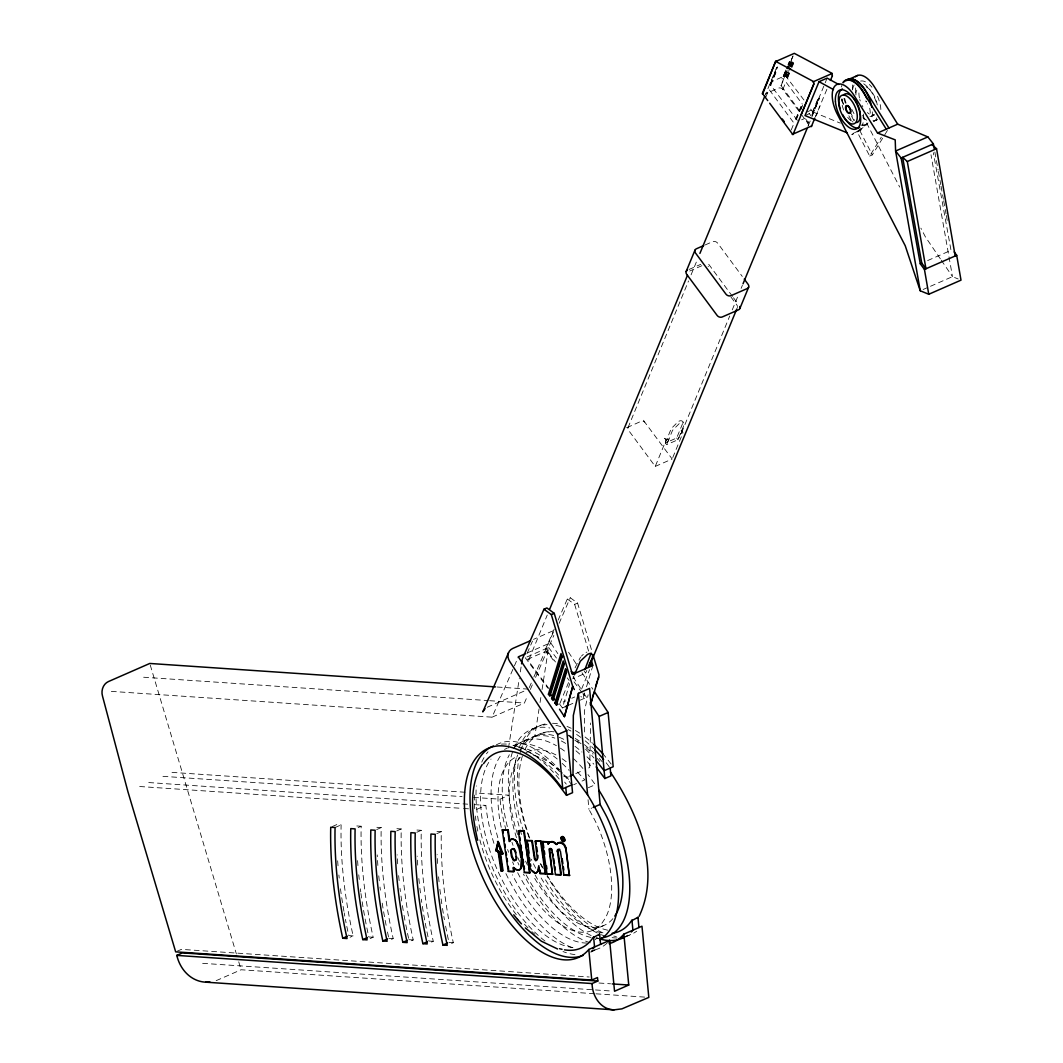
<?xml version="1.0" encoding="UTF-8"?>
<svg xmlns="http://www.w3.org/2000/svg" width="1063" height="1063" viewBox="0 0 1063 1063"><rect width="100%" height="100%" fill="white"/><g stroke="black" fill="none" stroke-linecap="round" stroke-linejoin="round"><path stroke-width="0.75" stroke-dasharray="5 3.75" d="M584.384 731.995L584.504 710.562L588.131 694.777M588.703 767.938A4.438 3.242 12.9 0 0 589.713 767.273L590.656 722.986M508.499 747.98L519.315 678.393M520.325 671.922L521.335 665.451M516.047 744.671L534.769 736.473L539.047 708.968M540.057 702.497L541.067 696.026M542.064 689.542L548.614 647.473L526.716 657.054M559.497 703.958L562.433 707.931L569.728 683.575M584.69 692.903L582.869 698.989L580.903 696.345M586.51 686.804L592.888 665.504M528.936 659.472L547.246 615.078M627.981 427.725L688.545 280.951M691.07 274.839L697.381 259.558M776.508 67.873L765.519 94.448A3.322 2.631 22.4 0 1 766.755 93.225L778.355 88.149A3.322 2.631 22.4 0 1 782.846 89.465L800.16 112.851M797.37 120.398L770.303 84.655L776.973 67.341M770.183 84.296L777.266 67.128M770.303 84.655L777.598 66.956M770.476 85L776.548 70.264M765.931 96.866L769.014 89.385L794.021 123.188L790.938 130.656M770.688 85.332L776.774 70.596M770.13 83.937L771.18 81.864L783.112 76.616L787.364 66.291M787.975 64.83L789.184 61.88M783.112 76.616L787.723 66.172M788.334 64.697L789.557 61.747M783.471 76.483L788.121 66.079M788.719 64.604L789.942 61.654M783.856 76.39L786.7 70.464M789.131 64.564L790.354 61.614M787.165 70.052L781.013 85.558L799.682 110.911M787.776 68.564L793.33 55.117M781.092 85.744L787.231 70.038M787.869 68.51L792.932 56.233M784.268 76.35L785.105 76.416L788.759 67.58M789.357 66.105L791.191 61.681M785.105 76.416L789.171 67.673M789.782 66.198L791.603 61.787M785.53 76.523L789.583 67.819M790.194 66.344L792.015 61.92M803.96 100.028L786.328 76.842L789.982 68.005M790.58 66.531L792.413 62.106M786.7 77.068L790.341 68.231M790.952 66.756L792.785 62.332M787.032 77.32L790.686 68.484M791.297 67.009L793.118 62.597M787.338 77.612L789.769 71.726M792.201 65.826L793.423 62.876M782.846 89.465L785.929 81.984L802.286 104.081M787.603 77.931L791.257 69.082M791.855 67.62L793.689 63.195M795.695 119.122L801.781 104.387M795.961 119.441L802.047 104.706M796.267 119.734L802.339 104.998M800.864 109.675L802.685 105.25M655.246 466.418L672.161 459.017L644.749 422.144A3.322 2.631 22.4 0 0 640.83 421.426L628.605 426.888A3.322 2.631 22.4 0 0 628.406 430.143L655.246 466.418L666.076 440.162L667.989 439.218A3.322 2.631 22.4 0 1 664.813 438.288L664.242 437.69L666.076 440.162L664.813 438.288M665.318 442.979L671.258 428.575L678.247 421.573A5.036 1.874 -36.5 0 1 680.4 420.735C682.725 420.217 684.506 423.313 683.881 425.346L677.928 439.75L666.607 444.706L665.318 442.979L676.653 438.009L682.592 423.619L682.34 421.161M568.532 682.552L559.909 703.44L565.822 700.849M575.043 667.87L580.531 657.08M573.914 676.121L572.811 678.765L585.686 673.131L586.789 670.487M807.907 126.258A3.322 2.631 22.4 0 0 807.853 123.255L809.089 120.265M827.12 78.13L811.787 115.362L813.022 114.14L812.61 111.721L818.696 96.985M812.836 112.053L818.909 97.318M812.119 115.189L819.188 98.022M812.411 114.977L819.254 98.381M681.582 432.707L729.723 316.03M732.248 309.891L738.586 294.544M741.124 288.405L742.386 285.336M808.265 125.673L811.242 118.471M811.84 117.023L819.267 98.739M672.759 457.555L682.991 432.761L681.157 430.276L682.991 432.761L680.333 433.93M826.868 89.358L815.494 116.545M815.799 116.212L819.932 106.141M581.594 689.063L589.593 669.663M111.336 691.375L492.089 717.18L513.735 667.405M514.399 665.89L518.332 656.841M527.221 653.174L532.47 641.109M554.208 629.15L545.691 648.749L555.471 661.97M558.141 620.101L567.323 599.001L570.246 597.725L577.581 603.093L592.011 651.499M529.254 687.628L531.234 683.11M533.852 677.078L554.182 630.306L533.493 639.368M492.089 717.18L524.404 703.042L527.686 695.494M530.317 689.462L532.935 683.429M535.566 677.397L553.85 635.408M559.098 623.356L570.246 597.725M868.006 122.923L857.044 131.599L869.68 156.048L881.293 137.233M869.68 156.048L872.338 154.879L883.964 136.064M884.788 134.722L888.11 129.354M581.434 656.11L583.281 654.383M859.09 130.696L867.315 124.212M527.328 659.405L543.525 652.31A3.774 2.99 22.4 0 1 548.335 653.453L555.511 663.113M806.432 112.213L814.524 108.665M805.036 115.588L813.129 112.04L840.288 123.135M801.635 119.813L804.545 118.538M871.501 116.159L874.517 114.831A15.48 7.534 66.4 0 1 867.368 112.572M861.017 125.341L863.076 124.437M862.412 125.554L864.471 124.663M863.741 125.527L865.787 124.623M873.799 121.328L876.829 119.999M705.207 244.928L712.569 241.7A3.774 2.99 22.4 0 1 717.684 243.188L742.28 276.433M689.05 269.457L700.836 264.302M701.846 265.723L690.126 270.852A3.774 2.99 22.4 0 0 689.754 271.052M927.627 260.568L951.013 250.337L933.341 152.687M923.162 289.481L929.035 286.917M930.497 286.279L952.488 276.646L958.175 278.984M668.999 438.886L666.607 444.706L672.547 430.316L679.536 423.313A5.036 1.874 -36.5 0 1 681.689 422.476L683.629 422.888M567.323 599.001L574.658 604.382L577.581 603.093M527.142 652.988L550.647 642.703L557.823 653.625M487.226 707.254L524.165 691.083M571.748 698.258L574.698 696.969M562.433 707.931L565.357 706.656M568.28 705.367L574.113 702.816M579.946 700.265L585.793 697.7L582.856 693.74M531.752 729.231L540.815 725.272M504.487 749.388L507.303 748.153M524.112 740.805L541.133 733.39L551.724 731.424M332.241 826.576L336.772 824.596L341.117 824.888A335.921 163.543 66.4 0 0 353.115 935.892L350.099 937.221M335.071 827.532L341.117 824.888M358.125 827.572L361.154 826.243A335.921 163.543 66.4 0 0 373.153 937.26L370.137 938.576M376.661 829.592L381.192 827.599A335.921 163.543 66.4 0 0 393.19 938.616L388.659 940.596M396.698 830.947L401.229 828.967A335.921 163.543 66.4 0 0 413.228 939.971L408.697 941.951M416.736 832.302L421.267 830.323A335.921 163.543 66.4 0 0 433.266 941.326L428.734 943.319M476.782 809.368L485.844 805.395A113.9 55.449 66.4 0 0 494.375 844.713M473.606 797.396L500.035 799.19L509.097 795.217L476.051 792.985M436.773 833.658L441.304 831.678A335.921 163.543 66.4 0 0 453.303 942.695L448.772 944.675M575.787 773.585L582.776 770.529M177.109 951.239L181.414 949.352L589.234 976.99M573.675 784.72L576.465 783.497M582.046 781.053L584.849 779.83L575.242 769.785M588.317 787.723L595.307 784.667L587.972 774.595M517.654 872.683A94.806 46.161 66.4 0 0 601.685 923.561L605.352 918.126A94.806 46.161 66.4 0 0 597.712 826.27L595.652 821.832A87.458 42.573 66.4 0 0 593.965 818.563L588.942 809.315L591.732 808.093M594.35 993.706L241.102 969.762L218.141 979.807A37.75 31.956 -86.1 0 1 215.47 980.83M592.197 930.563L603.372 925.674M590.696 952.076L598.256 948.767M624.526 937.26L630.572 934.616A113.9 55.449 66.4 0 1 627.25 935.706M626.572 427.671L628.605 426.888M780.906 85.385L781.637 85.266M781.85 78.848L782.594 78.635M497.178 687.004L528.603 689.143M143.651 677.237L487.997 700.57M489.644 700.69L524.404 703.042M172.007 772.376L467.786 792.427M162.945 776.335L462.033 796.612M148.754 782.554L467.667 804.173M474.284 804.611L485.844 805.395M139.691 786.514L461.913 808.358M463.561 808.465L468.517 808.81M356.809 825.951L361.154 826.243M376.847 827.306L381.192 827.599M396.884 828.675L401.229 828.967M416.922 830.03L421.267 830.323M436.959 831.386L441.304 831.678M353.115 935.892L348.77 935.599A335.921 163.543 66.4 0 1 345.409 919.336M373.153 937.26L368.808 936.968A335.921 163.543 66.4 0 1 368.197 934.164M388.845 938.323L393.19 938.616M408.883 939.679L413.228 939.971M433.266 941.326L428.934 941.034A335.921 163.543 66.4 0 1 425.253 923.162M448.971 942.389L453.303 942.695M598.974 983.009L610.547 983.793M202.648 963.33L612.899 991.128M595.998 993.812L647.168 997.28M568.439 735.104L571.349 736.407M575.256 738.466L579.189 740.884M584.411 744.645L594.244 753.229M563.616 776.043L567.164 777.146A4.438 3.242 12.9 0 0 568.466 776.801M568.612 779.418L564.068 774.675A94.806 46.161 66.4 0 0 560.52 771.273M599.266 758.397L602.123 761.64M563.762 774.568L571.814 784.839M564.626 782.089L566.273 784.109M559.191 779.02L557.716 777.212A113.9 55.449 66.4 0 0 511.516 744.778M611.198 764.098L605.139 756.457A113.9 55.449 66.4 0 0 603.066 754.066M606.189 762.782L610.175 768.057M810.684 109.117L812.61 111.721M809.009 113.183L810.936 115.774M805.502 118.79L809.395 124.026M801.117 114.153L807.853 123.255M732.5 296.431L708.888 264.514A3.774 2.99 22.4 0 0 705.566 262.734M733.483 297.76L738.4 304.403M730.959 297.042L736.832 304.988A3.774 2.99 22.4 0 1 737.47 306.569M676.653 438.009L677.928 439.75L680.958 433.545A3.322 2.631 22.4 0 0 681.542 430.967M584.238 671.165L585.686 673.131M548.614 647.473L556.441 658.05M574.047 681.848L581.873 692.425M567.217 677.835L569.17 680.479M549.093 688.811L529.414 662.222A3.774 2.99 22.4 0 1 529.972 658.276M525.255 657.691L547.764 688.093M546.541 650.981L548.335 653.453M940.356 258.841L925.421 236.929L920.877 228.133M941.287 260.209L952.488 276.646L931.002 154.786M643.487 420.257L644.749 422.144M568.559 652.23L576.651 664.548M582.046 672.773L592.835 689.209M573.05 676.839L582.909 691.867M583.813 693.235L588.291 700.065M862.611 115.229L899.697 187.075M851.702 109.197L855.423 116.412M850.068 111.708L854.519 120.345M859.715 130.417L872.338 154.879M851.649 116.292L853.881 120.611M848.859 115.747L852.606 122.949M574.658 604.382L588.676 651.393M150.255 665.053L236.371 953.923M238.737 961.842L241.102 969.762M934.855 152.036L938.098 169.934M938.39 171.555L940.742 184.577M941.034 186.211L943.399 199.219M943.692 200.854L946.043 213.876M946.336 215.497L947.518 222.008M590.403 765.759L587.839 762.211A106.353 51.781 66.4 0 0 585.886 760.125M588.065 799.721L588.942 809.315M843.331 104.121A24.529 11.945 66.4 0 1 841.896 99.311M869.733 108.227A24.529 11.945 66.4 0 1 870.132 116.81M845.391 103.217A24.529 11.945 66.4 0 1 843.956 98.421M872.311 111.841A24.529 11.945 66.4 0 1 871.886 117.714M862.864 106.818A15.48 7.534 66.4 0 1 862.093 105.41M860.233 100.945A15.48 7.534 66.4 0 1 859.781 99.43M859.422 97.929A15.48 7.534 66.4 0 1 859.329 90.089M866.132 86.847A15.48 7.534 66.4 0 1 877.254 104.958M873.294 114.459A15.48 7.534 66.4 0 1 869.946 116.518M855.901 94.992A15.48 7.534 66.4 0 1 857.589 88.88M866.69 120.239A21.14 10.285 66.4 0 1 862.731 116.957M852.739 89.026A21.14 10.285 66.4 0 1 854.107 85.04M863.661 83.818A21.14 10.285 66.4 0 1 876.683 103.775M876.842 117.847A21.14 10.285 66.4 0 1 872.789 121.674M853.111 122.072A15.48 7.534 66.4 0 1 852.154 121.554M851.184 120.89A15.48 7.534 66.4 0 1 845.71 114.326M843.623 109.967A15.48 7.534 66.4 0 1 841.936 98.7M863.408 114.02A21.14 10.285 66.4 0 1 862.12 125.195M846.082 103.071A24.157 11.759 66.4 0 1 844.673 98.354M843.424 104.24A24.157 11.759 66.4 0 1 842.016 99.51M841.431 86.967A24.157 11.759 66.4 0 1 841.883 85.359M867.674 104.015A4.146 2.02 66.4 0 1 867.421 103.775M866.265 102.101A4.146 2.02 66.4 0 1 865.76 100.905M866.372 101.57A4.146 2.02 66.4 0 1 866.212 101.171M852.606 89.93A24.157 11.759 66.4 0 1 852.433 87.751L852.406 85.691A24.157 11.759 66.4 0 1 852.553 83.751M877.746 119.428A21.14 10.285 66.4 0 1 871.022 119.627M855.622 92.946A21.14 10.285 66.4 0 1 855.768 87.698M860.592 81.054A21.14 10.285 66.4 0 1 868.006 83.406M869.335 84.495A21.14 10.285 66.4 0 1 871.939 87.219M877.493 96.268A21.14 10.285 66.4 0 1 880.882 110.326M598.163 938.151A106.353 51.781 66.4 0 1 595.825 938.084M591.001 937.433A106.353 51.781 66.4 0 1 524.311 871.354M519.541 861.442A106.353 51.781 66.4 0 1 517.92 857.775M513.057 845.377A106.353 51.781 66.4 0 1 511.967 842.255M507.33 826.629A106.353 51.781 66.4 0 1 502.958 802.406L502.48 796.652A106.353 51.781 66.4 0 1 509.35 754.743M513.469 748.658A106.353 51.781 66.4 0 1 556.414 745.708M560.387 748.153A106.353 51.781 66.4 0 1 566.393 752.498M573.382 758.53A106.353 51.781 66.4 0 1 583.202 768.788M586.989 943.04A106.353 51.781 66.4 0 1 512.379 874.769M497.843 837.75A106.353 51.781 66.4 0 1 491.784 807.295L491.305 801.542A106.353 51.781 66.4 0 1 502.294 753.547M512.937 745.681A106.353 51.781 66.4 0 1 557.225 759.009M562.207 763.42A106.353 51.781 66.4 0 1 569.117 770.409M513.774 864.671A94.806 46.161 66.4 0 1 512.552 861.947M508.646 852.3A94.806 46.161 66.4 0 1 507.622 849.523M501.231 827.293A94.806 46.161 66.4 0 1 498.627 811.215L498.202 806.099A94.806 46.161 66.4 0 1 517.482 756.298M533.666 755.501A94.806 46.161 66.4 0 1 559.337 770.21M612.859 918.671A94.806 46.161 66.4 0 1 533.772 876.816M527.5 865.149A94.806 46.161 66.4 0 1 525.574 861.123M516.459 837.657A94.806 46.161 66.4 0 1 509.802 806.325L509.376 801.196A94.806 46.161 66.4 0 1 521.295 756.152M526.039 752.644A94.806 46.161 66.4 0 1 557.45 755.78M562.181 758.756A94.806 46.161 66.4 0 1 568.134 763.274M518.664 747.276A106.353 51.781 66.4 0 1 559.616 771.632M534.769 736.473A106.353 51.781 66.4 0 1 554.846 738.121M561.33 740.964A106.353 51.781 66.4 0 1 567.934 744.857M575.947 750.81A106.353 51.781 66.4 0 1 581.926 756.165M586.058 652.483A5.727 2.126 -36.5 0 1 586.922 652.057M708.117 266.228A3.774 2.99 22.4 0 1 708.41 266.587M737.43 307.366A3.774 2.99 22.4 0 1 736.898 308.403M599.399 938.828A113.9 55.449 66.4 0 1 596.675 937.925M591.148 935.573A113.9 55.449 66.4 0 1 534.45 873.773M517.628 834.535A113.9 55.449 66.4 0 1 512.499 752.112M514.093 747.967A113.9 55.449 66.4 0 1 549.877 727.996M568.466 735.755A113.9 55.449 66.4 0 1 573.821 739.33M574.884 740.127A113.9 55.449 66.4 0 1 579.176 743.502M585.593 749.229A113.9 55.449 66.4 0 1 594.004 758.025M627.608 935.174A113.9 55.449 66.4 0 1 625.655 936.503M616.354 936.463A113.9 55.449 66.4 0 1 613.763 936.104M602.987 932.862A113.9 55.449 66.4 0 1 546.967 875.939M542.17 867.302A113.9 55.449 66.4 0 1 540.217 863.515M528.975 837.272A113.9 55.449 66.4 0 1 519.116 757.374M520.206 752.604A113.9 55.449 66.4 0 1 547.631 723.518M552.508 723.278A113.9 55.449 66.4 0 1 558.925 724.023M567.017 726.454A113.9 55.449 66.4 0 1 571.176 728.288M575.402 730.52A113.9 55.449 66.4 0 1 582.869 735.37M585.022 736.965A113.9 55.449 66.4 0 1 592.516 743.263M636.671 931.215A113.9 55.449 66.4 0 1 633.707 933.128M630.691 934.443A113.9 55.449 66.4 0 1 625.35 936.716M617.098 937.951A113.9 55.449 66.4 0 1 610.747 937.433M605.432 936.184A113.9 55.449 66.4 0 1 601.339 934.749M597.18 932.929A113.9 55.449 66.4 0 1 543.95 877.254M523.674 831.891A113.9 55.449 66.4 0 1 516.791 755.487M519.036 748.046A113.9 55.449 66.4 0 1 547.02 724.621M555.909 725.351A113.9 55.449 66.4 0 1 564.001 727.783M568.16 729.617A113.9 55.449 66.4 0 1 570.977 731.052M576.638 734.467A113.9 55.449 66.4 0 1 580.93 737.483M585.221 740.858A113.9 55.449 66.4 0 1 593.752 748.671M534.902 934.284A106.353 51.781 66.4 0 1 531.899 931.64M527.926 927.826A106.353 51.781 66.4 0 1 523.993 923.72M516.312 914.645A106.353 51.781 66.4 0 1 479.586 838.8M477.805 831.08A106.353 51.781 66.4 0 1 476.915 826.496M475.945 820.477A106.353 51.781 66.4 0 1 475.374 816.039M474.736 808.81A106.353 51.781 66.4 0 1 474.723 793.902M572.944 947.505A106.353 51.781 66.4 0 1 481.26 811.933L480.782 806.179A106.353 51.781 66.4 0 1 491.026 759.088M526.876 751.421A106.353 51.781 66.4 0 1 530.769 753.135M534.702 755.222A106.353 51.781 66.4 0 1 558.593 775.047M596.861 937.938A106.353 51.781 66.4 0 1 595.293 939.665M574.977 954.574A113.9 55.449 66.4 0 1 562.991 951.544M544.987 941.034A113.9 55.449 66.4 0 1 476.344 785.863M481.778 762.118A113.9 55.449 66.4 0 1 485.725 754.876M486.469 753.8A113.9 55.449 66.4 0 1 488.037 751.793M496.301 744.884A113.9 55.449 66.4 0 1 559.603 769.864M595.293 949.325A113.9 55.449 66.4 0 1 589.194 952.727M607.106 943.054A113.9 55.449 66.4 0 1 596.051 949.538M593.779 950.123A113.9 55.449 66.4 0 1 591.44 950.521M572.053 947.585A113.9 55.449 66.4 0 1 504.792 871.235M607.664 930.165A106.353 51.781 66.4 0 1 547.339 875.62M543.286 868.484A106.353 51.781 66.4 0 1 540.217 862.611M529.706 838.109A106.353 51.781 66.4 0 1 519.621 795.137L519.143 789.384A106.353 51.781 66.4 0 1 522.783 754.889M524.83 749.8A106.353 51.781 66.4 0 1 554.049 731.809M570.432 737.004A106.353 51.781 66.4 0 1 573.063 738.44M577.05 740.884A106.353 51.781 66.4 0 1 581.049 743.688M586.045 747.688A106.353 51.781 66.4 0 1 593.021 754.145M596.954 758.251A106.353 51.781 66.4 0 1 599.864 761.52M601.618 932.809A106.353 51.781 66.4 0 1 540.469 876.855M535.686 868.205A106.353 51.781 66.4 0 1 531.261 859.249M521.534 834.495A106.353 51.781 66.4 0 1 513.575 797.782L513.097 792.028A106.353 51.781 66.4 0 1 517.721 754.916M519.966 750.119A106.353 51.781 66.4 0 1 555.378 735.955M559.191 737.284A106.353 51.781 66.4 0 1 567.031 741.084M575.003 746.332A106.353 51.781 66.4 0 1 582.006 752.073M586.975 756.79A106.353 51.781 66.4 0 1 593.818 764.164M501.404 744.14A113.9 55.449 66.4 0 1 506.347 744.087M344.797 916.107A335.921 163.543 66.4 0 1 344.213 912.891M343.934 911.283A335.921 163.543 66.4 0 1 341.608 896.906M341.157 893.744A335.921 163.543 66.4 0 1 340.306 887.446M339.203 878.091A335.921 163.543 66.4 0 1 338.871 874.995M338.034 865.787A335.921 163.543 66.4 0 1 337.582 859.715M408.577 938.284A335.921 163.543 66.4 0 1 405.216 921.794M404.923 920.186A335.921 163.543 66.4 0 1 404.046 915.349M403.222 910.539A335.921 163.543 66.4 0 1 402.199 904.161M401.721 900.986A335.921 163.543 66.4 0 1 400.831 894.661M400.419 891.525A335.921 163.543 66.4 0 1 400.02 888.389M399.143 880.616A335.921 163.543 66.4 0 1 398.399 872.909M397.695 863.781A335.921 163.543 66.4 0 1 397.19 854.785M424.655 919.933A335.921 163.543 66.4 0 1 421.998 903.935M421.759 902.341A335.921 163.543 66.4 0 1 421.307 899.178M420.456 892.88A335.921 163.543 66.4 0 1 419.872 888.19M419.354 883.512A335.921 163.543 66.4 0 1 418.583 875.806M417.732 865.136A335.921 163.543 66.4 0 1 417.228 856.14M388.54 936.915A335.921 163.543 66.4 0 1 386.773 928.544M386.121 925.288A335.921 163.543 66.4 0 1 382.162 902.806M380.381 890.169A335.921 163.543 66.4 0 1 379.983 887.034M379.278 880.802A335.921 163.543 66.4 0 1 378.641 874.623M377.87 865.455A335.921 163.543 66.4 0 1 377.232 854.918M367.904 932.769A335.921 163.543 66.4 0 1 366.735 927.188M366.084 923.933A335.921 163.543 66.4 0 1 360.968 893.531M360.756 891.95A335.921 163.543 66.4 0 1 360.344 888.801M359.241 879.446A335.921 163.543 66.4 0 1 358.763 874.809M357.952 865.614A335.921 163.543 66.4 0 1 357.434 858.054M590.337 942.788A113.9 55.449 66.4 0 1 523.395 873.972M518.983 865.016A113.9 55.449 66.4 0 1 517.787 862.412M506.147 830.469A113.9 55.449 66.4 0 1 500.035 799.19M448.347 939.599A335.921 163.543 66.4 0 1 444.998 922.897M444.4 919.681A335.921 163.543 66.4 0 1 443.842 916.465M443.298 913.263A335.921 163.543 66.4 0 1 442.527 908.466M441.796 903.696A335.921 163.543 66.4 0 1 441.118 898.953M440.494 894.235A335.921 163.543 66.4 0 1 439.737 887.99M439.059 881.785A335.921 163.543 66.4 0 1 438.488 875.633M437.584 863.488A335.921 163.543 66.4 0 1 437.145 854.532M854.014 132.928L851.808 134.695L862.106 129.38L854.014 132.928"/><path stroke-width="1.5" d="M599.678 939.758A106.353 51.781 66.4 0 0 609.551 930.431L611.504 927.215A106.353 51.781 66.4 0 0 587.626 794.925L572.997 774.807L573.329 715.452L578.405 693.342L589.58 688.452L600.117 804.425L605.139 813.673A80.682 39.278 66.4 0 1 607.093 817.474L608.886 821.38A94.806 46.161 66.4 0 1 616.527 913.237L614.786 916.093M811.733 125.926L792.307 134.403M521.574 663.83L522.332 658.967L543.964 609.219L546.887 607.943L554.235 613.324L572.452 674.447L592.888 665.504L591.48 660.801M496.328 850.001L498.082 841.644L495.717 850.706L498.866 852.141L496.554 850.998M498.175 841.365L502.879 853.416L502.241 854.227L497.683 841.524A2.192 1.063 66.4 0 0 497.484 841.909M496.301 850.652L498.52 842.72L496.301 850.652L499.278 851.583L499.73 854.612M539.087 868.219L538.25 870.823A13.5 6.577 66.4 0 1 535.526 872.949C524.604 870.876 531.5 846.467 526.318 840.567L532.311 840.674L535.048 858.678L536.257 860.485L537.4 859.356M762.224 93.757L775.645 61.548L794.088 53.442A1.701 0.824 66.4 0 1 794.313 53.363L832.302 73.493M572.718 686.406L564.44 716.688L572.718 686.406L551.312 614.6L543.964 609.219M598.655 676.972L590.496 704.889M590.443 704.796L591.785 700.079M592.689 696.929L594.044 692.212M595.838 685.914L597.193 681.197M548.428 694.232L561.025 653.519L562.048 656.921L549.89 696.199L548.428 694.232L549.93 693.568L561.57 655.991M551.604 698.524L563.244 660.934L564.254 664.348L553.066 700.49L551.604 698.524L553.119 697.86L563.775 663.405M554.939 703.015L565.556 668.707L566.579 672.122L556.401 704.995L554.939 703.015L556.441 702.364L566.579 669.61M563.629 838.906L563.177 837.644L561.556 837.777L562.367 840.514L563.177 840.262L562.819 839.039L562.566 840.527M686.167 271.49L694.963 250.177M832.263 75.885L831.984 73.56L813.62 81.599L775.605 61.322L762.729 93.783M549.77 608.953L687.455 275.304M699.906 253.432L764.882 95.976M812.903 82.037L813.62 81.599L813.899 83.924L792.958 134.669L769.665 103.204M574.458 674.792L580.318 661.226L587.507 654.449A5.727 2.126 -36.5 0 1 589.952 653.506C596.742 653.718 588.543 663.923 588.424 666.514M838.707 84.469L827.12 78.13L819.028 81.678L805.036 115.588L847.277 132.848M743.024 283.794L807.003 128.743M584.849 669.677L591.134 653.081M830.362 80.469L832.449 75.752M811.335 126.656L814.896 117.98M589.832 665.119L736.672 309.267M739.861 308.483L748.658 287.169M508.526 652.722L482.801 711.891L485.06 708.649M598.296 679.044L599.001 674.912L592.941 654.609M549.558 842.268L547.963 843.889L549.996 841.989M549.877 842.055L550.94 841.856A19.838 9.66 66.4 0 1 553.198 842.135L556.374 844.46L558.42 842.733M556.374 844.46L557.969 842.986M510.599 850.666C513.894 845.205 516.379 854.479 516.1 857.27A6.883 3.348 66.4 0 1 515.741 859.94L514.16 860.804A2.751 1.342 66.4 0 1 513.123 859.98L511.409 856.273L510.599 850.666L512.592 848.673L513.921 848.673M600.595 944.316L599.612 934.111L592.981 937.712A106.353 51.781 66.4 0 1 564.493 949.83M599.027 935.068L599.612 934.111M638.943 927.534L637.959 917.316L631.342 920.917A106.353 51.781 66.4 0 1 612.168 933.287M637.388 918.273L637.959 917.316M639.169 916.253C661.385 868.723 637.388 812.677 610.468 772.137M502.294 854.2L499.823 853.151L502.427 870.956L500.965 870.863L498.255 852.406M482.217 764.563C468.212 787.112 471.999 815.706 477.672 840.275M516.153 860.02L514.758 860.538A2.751 1.342 66.4 0 1 513.735 859.715L512.021 856.007L511.197 850.4M502.892 853.934L499.823 853.151M572.226 673.61L574.831 672.427A3.774 2.99 22.4 0 1 571.163 671.763M848.872 79.287L857.628 75.446M954.202 251.931L956.7 255.319L961.005 280.154L928.756 294.265L920.239 290.77L905.238 245.766L837.737 114.977A24.157 11.759 66.4 0 1 832.249 96.587L832.236 94.514A24.157 11.759 66.4 0 1 854.439 96.015L877.52 133.008L897.69 124.172L927.853 136.914L933.38 143.89L934.257 148.78M927.853 136.914L895.604 151.026L920.239 290.77M877.52 133.008L895.205 139.864L895.604 151.026L901.118 158.015L933.38 143.89M703.733 245.566L696.371 248.795A3.774 2.99 22.4 0 0 695.441 252.928L725.949 294.145A3.774 2.99 22.4 0 0 731.052 295.647L747.249 288.551A3.774 2.99 22.4 0 0 748.179 284.419L744.246 279.091M907.31 161.51L925.953 268.78L921.78 263.132L902.633 157.351L907.31 161.51L936.543 148.714L955.185 255.984M928.756 294.265L924.438 269.431L920.279 263.797L921.78 263.132M924.438 269.431L956.7 255.319M551.312 614.6L554.235 613.324M530.543 640.657L512.804 648.417A11.348 9.354 30.7 0 0 509.735 661.492L557.676 734.56L562.752 788.812L571.814 784.839M525.68 653.625L518.332 656.841L566.738 730.6L572.545 792.679L566.513 795.323L556.427 782.089A106.353 51.781 66.4 0 0 483.559 763.686M562.048 656.921L563.549 656.27M556.401 704.995L557.902 704.331L556.441 702.364M565.357 706.656L568.28 705.367M557.676 734.56L566.738 730.6M610.175 768.057L610.906 775.884L604.86 778.528L599.054 716.449L608.116 712.489L594.629 691.947M569.981 776.136L572.997 774.807M209.969 982.026A37.75 31.956 -86.1 0 1 177.415 957.697L176.724 955.398L182.464 952.886L597.831 981.043L597.499 977.548L591.759 980.059L175.674 951.863L127.919 791.669L102.513 696.145A11.321 9.594 -86.1 0 1 108.413 681.569L149.79 663.458L495.517 686.897M502.214 829.884L508.207 829.977L509.868 841.298A12.411 6.046 66.4 0 1 512.446 838.853C521.229 839.969 528.51 874.118 515.369 869.534A16.038 7.813 66.4 0 1 513.735 868.258L513.07 867.634L513.668 871.726L508.287 871.354L502.214 829.884L508.207 829.977M518.292 830.974L524.285 831.067L529.746 872.816L524.351 872.444L518.292 830.974L524.285 831.067M507.609 830.243L509.257 841.551A12.411 6.046 66.4 0 1 511.848 839.119L515.714 839.996M593.127 807.481L600.117 804.425M515.117 840.262L517.083 841.776M501.802 870.079L499.769 851.808L501.802 870.079L498.68 851.848M499.158 852.074L502.254 852.991M502.812 853.23L502.879 853.416M501.962 854.174L502.919 853.562M526.318 840.567L532.311 840.674M531.713 840.939L534.45 858.944L535.646 860.751L536.802 859.622A11.759 5.727 66.4 0 0 537.253 858.08L535.207 841.178L541.2 841.271L545.93 873.6L539.938 873.507L538.795 865.681L537.652 871.089A13.5 6.577 66.4 0 1 534.928 873.215M535.207 841.178L541.2 841.271M551.072 848.712A3.415 1.661 66.4 0 0 550.833 848.58L550.142 848.487A2.551 1.249 66.4 0 0 549.664 848.992L552.415 874.344L547.02 873.985L542.289 841.657L548.282 841.763L548.561 843.623M542.289 841.657L548.282 841.763M516.02 856.592L516.698 857.004A6.883 3.348 66.4 0 1 516.498 859.263M561.849 838.096L562.805 838.587L562.114 838.999L562.447 837.83L563.443 838.574M515.342 868.83A16.038 7.813 66.4 0 0 515.967 869.268L518.784 870.398L520.604 869.162L521.468 856.964M562.114 838.999L562.447 837.83L561.556 837.777M562.367 840.514L563.177 840.262M562.207 839.305L564.333 840.341L563.563 839.199M558.819 842.693L561.41 842.481L564.054 844.181A4.451 2.126 65.9 0 1 565.264 846.121A5.288 2.525 65.9 0 1 565.835 847.743L569.33 875.5L563.935 875.128L560.453 851.476L559.43 849.962A4.026 1.967 66.4 0 0 558.686 849.43L557.61 849.51L557.331 850.905L560.826 874.915L555.431 874.557L551.989 851.038L550.966 849.364A3.415 1.661 66.4 0 0 550.222 848.845L549.544 848.752A2.551 1.249 66.4 0 0 549.066 849.257L552.415 874.344M342.738 938.244L347.07 938.536A335.921 163.543 66.4 0 1 335.071 827.532L330.726 827.24A335.921 163.543 66.4 0 0 342.738 938.244L347.269 936.264M501.337 870.039L502.4 869.813M500.965 870.863L503.038 870.703L500.434 852.898M508.287 871.354L514.279 871.461L513.681 867.368M552.215 852.38L553.318 855.649M557.331 850.905L559.284 849.178A4.026 1.967 66.4 0 1 559.789 849.496M557.397 851.503L557.942 850.639M569.33 875.5L565.835 847.743M362.775 939.612L367.107 939.905A335.921 163.543 66.4 0 1 355.108 828.888L350.777 828.595A335.921 163.543 66.4 0 0 362.775 939.612L367.306 937.619M524.351 872.444L530.344 872.55M534.516 873.228L535.526 872.936M382.813 940.968L387.145 941.26A335.921 163.543 66.4 0 1 375.146 830.243L370.814 829.951A335.921 163.543 66.4 0 0 382.813 940.968L387.344 938.988M539.938 873.507L545.93 873.6M547.02 873.985L553.012 874.078M555.431 874.557L561.437 874.65L558.009 851.237M402.85 942.323L407.182 942.615A335.921 163.543 66.4 0 1 395.184 831.611L390.852 831.319A335.921 163.543 66.4 0 0 402.85 942.323L407.381 940.343M563.935 875.128L569.927 875.234M422.888 943.678L427.22 943.971A335.921 163.543 66.4 0 1 415.221 832.967L410.889 832.674A335.921 163.543 66.4 0 0 422.888 943.678L427.419 941.698M442.926 945.034L447.257 945.339A335.921 163.543 66.4 0 1 435.259 834.322L430.927 834.03A335.921 163.543 66.4 0 0 442.926 945.034L447.457 943.054M562.752 788.812L554.673 778.541A113.914 57.203 66.3 0 0 465.009 814.524A113.9 55.449 66.4 0 0 517.243 931.414A113.9 55.449 66.4 0 0 588.809 949.472L609.644 940.356L614.547 991.248L628.751 985.029L623.848 934.138L641.972 926.205L648.815 997.4L621.895 1008.867L614.055 1009.85L205.784 982.172M176.724 955.398L592.091 983.554L597.831 981.043M549.398 842.255L551.551 841.59A19.838 9.66 66.4 0 1 553.796 841.869L556.985 844.195M557.809 842.999L558.899 842.547M813.806 83.95L801.21 114.498M558.301 842.813L560.932 842.401M535.114 872.962L532.311 870.65M564.333 840.341L563.284 839.159M563.47 840.581L562.42 837.857M612.208 983.913L628.751 985.029M614.055 1009.85C600.555 1009.624 592.171 995.938 592.091 983.554M560.321 842.653L563.456 844.447A4.451 2.126 65.9 0 1 564.652 846.387A5.288 2.525 65.9 0 1 565.237 848.008M557.57 948.98L541.359 941.207L525.321 927.933M776.136 61.441L776.203 61.468A1.581 0.771 66.4 0 0 775.724 61.481M496.899 850.387L499.278 851.583M819.028 81.678L833.512 89.598M931.866 144.555L936.543 148.714M514.24 848.912L515.103 850.134M513.748 914.791L517.628 919.548M517.482 919.375L521.455 923.88M603.585 759.593L602.11 757.786A113.9 55.449 66.4 0 0 594.815 749.734M596.077 760.43L604.129 770.702L613.192 766.729L608.116 712.489M596.13 766.941L604.86 778.528M574.379 689.515L572.877 686.884M782.288 118.963L784.202 121.554M762.875 94.022L767.725 100.586M549.93 693.568L551.391 695.534M553.119 697.86L554.58 699.839M552.202 849.882L551.564 849.098A3.415 1.661 66.4 0 0 551.325 848.885M590.085 702.789L599.054 716.449M559.51 709.207L564.227 716.382M897.69 124.172L874.623 87.193A24.157 11.759 66.4 0 0 855.516 76.735M888.934 128.012L865.867 91.019A24.157 11.759 66.4 0 0 846.759 80.562M886.276 129.168L863.209 92.189A24.157 11.759 66.4 0 0 845.098 80.974M516.472 842.042L519.196 848.912L520.87 857.23M515.356 850.706L516.033 852.778M497.922 842.986L501.643 853.257M562.154 837.511L562.965 840.248M901.118 158.015L920.279 263.797M530.41 863.887L530.836 866.186M547.684 842.016L547.963 843.889M562.181 858.691L562.885 863.541M563.363 866.783L563.828 870.012M553.77 858.758L554.448 863.422M554.899 866.518L555.364 869.627M542.901 841.391L543.844 847.862M544.309 851.091L544.788 854.32M546.448 865.641L546.914 868.87M540.589 841.537L545.319 873.866M535.805 840.913L536.257 843.982M536.709 847.052L537.386 851.649M540.084 870.105L540.536 873.241M526.929 840.315L527.859 846.719M528.324 849.922L528.803 853.124M529.507 857.921L529.972 861.123M523.674 831.332L529.746 872.816M518.89 830.708L519.355 833.897M519.82 837.086L520.285 840.275M520.99 845.058L521.455 848.247M521.92 851.45L522.385 854.639M523.089 859.422L523.554 862.611M524.019 865.8L524.497 868.989M502.826 829.618L503.291 832.807M503.982 837.591L504.46 840.78M504.925 843.969L505.39 847.171M506.094 851.955L506.559 855.144M507.024 858.333L507.489 861.522M508.194 866.305L508.659 869.494M500.168 857.642L500.832 862.199M501.284 865.229L501.949 869.773M631.927 919.96L632.91 930.178A113.9 55.449 66.4 0 1 631.236 932.012M593.566 936.755L594.549 946.96A113.9 55.449 66.4 0 1 592.875 948.807M588.809 949.472L591.759 980.059M565.768 787.484L566.513 795.323M578.405 693.342L587.626 794.925M537.931 855.343L537.851 857.814A11.759 5.727 66.4 0 1 537.732 858.373M843.132 82.263A24.529 11.945 66.4 0 1 866.89 98.686M846.068 80.363A24.529 11.945 66.4 0 1 860.499 84.402A24.529 11.945 66.4 0 1 871.793 107.336M843.451 95.072A15.48 7.534 66.4 0 1 857.15 103.51M857.854 104.971A15.48 7.534 66.4 0 1 856.619 122.604M859.675 127.507A21.14 10.285 66.4 0 1 842.707 114.645M840.169 108.532A21.14 10.285 66.4 0 1 842.428 88.92M849.058 106.752A4.146 2.02 66.4 0 1 850.307 112.984A4.146 2.02 66.4 0 1 846.241 109.609A4.146 2.02 66.4 0 1 847.769 105.689M848.035 105.822A4.146 2.02 66.4 0 1 848.806 106.473M843.225 82.728A24.157 11.759 66.4 0 1 844.088 81.731M514.798 868.391A16.038 7.813 66.4 0 1 514.333 867.993M562.792 840.62A2.644 1.289 66.4 0 1 562.088 836.581A2.644 1.289 66.4 0 1 564.719 839.252A2.644 1.289 66.4 0 1 563.191 841.032M601.552 937.911A106.353 51.781 66.4 0 0 620.726 925.541L622.679 922.325A106.353 51.781 66.4 0 0 598.801 790.035M739.821 306.503A3.774 2.99 22.4 0 1 738.453 309.878L722.255 316.96A3.774 2.99 22.4 0 1 717.153 315.472L686.645 274.254A3.774 2.99 22.4 0 1 687.203 270.308M624.22 937.035A113.9 55.449 66.4 0 1 621.921 937.526M624.645 937.088A113.9 55.449 66.4 0 1 600.741 939.2M583.149 955.371A113.9 55.449 66.4 0 1 486.774 871.301A113.9 55.449 66.4 0 1 493.405 746.027M562.035 949.325A106.353 51.781 66.4 0 1 559.523 948.661M593.592 744.259A113.9 55.449 66.4 0 1 603.066 754.066M623.848 934.138A113.9 55.449 66.4 0 1 609.126 943.638M609.644 940.356A113.9 55.449 66.4 0 1 607.983 942.19M591.44 665.186L588.796 666.315A3.774 2.99 22.4 0 0 589.606 662.754L591.44 665.186M838.813 103.855A15.48 7.534 66.4 0 0 853.589 123.919A15.48 7.534 66.4 0 0 851.676 100.826A15.48 7.534 66.4 0 0 838.813 103.855M845.55 108.014A4.146 2.02 66.4 0 0 849.523 113.396A4.146 2.02 66.4 0 0 849.005 107.204A4.146 2.02 66.4 0 0 845.55 108.014M835.438 101.782A21.14 10.285 66.4 0 0 855.635 129.194A21.14 10.285 66.4 0 0 853.004 97.637A21.14 10.285 66.4 0 0 835.438 101.782M561.849 837.764A2.365 1.156 66.4 0 0 563.922 841.152A2.365 1.156 66.4 0 0 564.015 837.91A2.365 1.156 66.4 0 0 561.849 837.764M561.065 837.883A2.644 1.289 66.4 0 0 563.39 841.67A2.644 1.289 66.4 0 0 563.496 838.043A2.644 1.289 66.4 0 0 561.065 837.883M561.237 838.016A2.365 1.156 66.4 0 0 563.31 841.418A2.365 1.156 66.4 0 0 563.417 838.176A2.365 1.156 66.4 0 0 561.237 838.016"/></g></svg>
